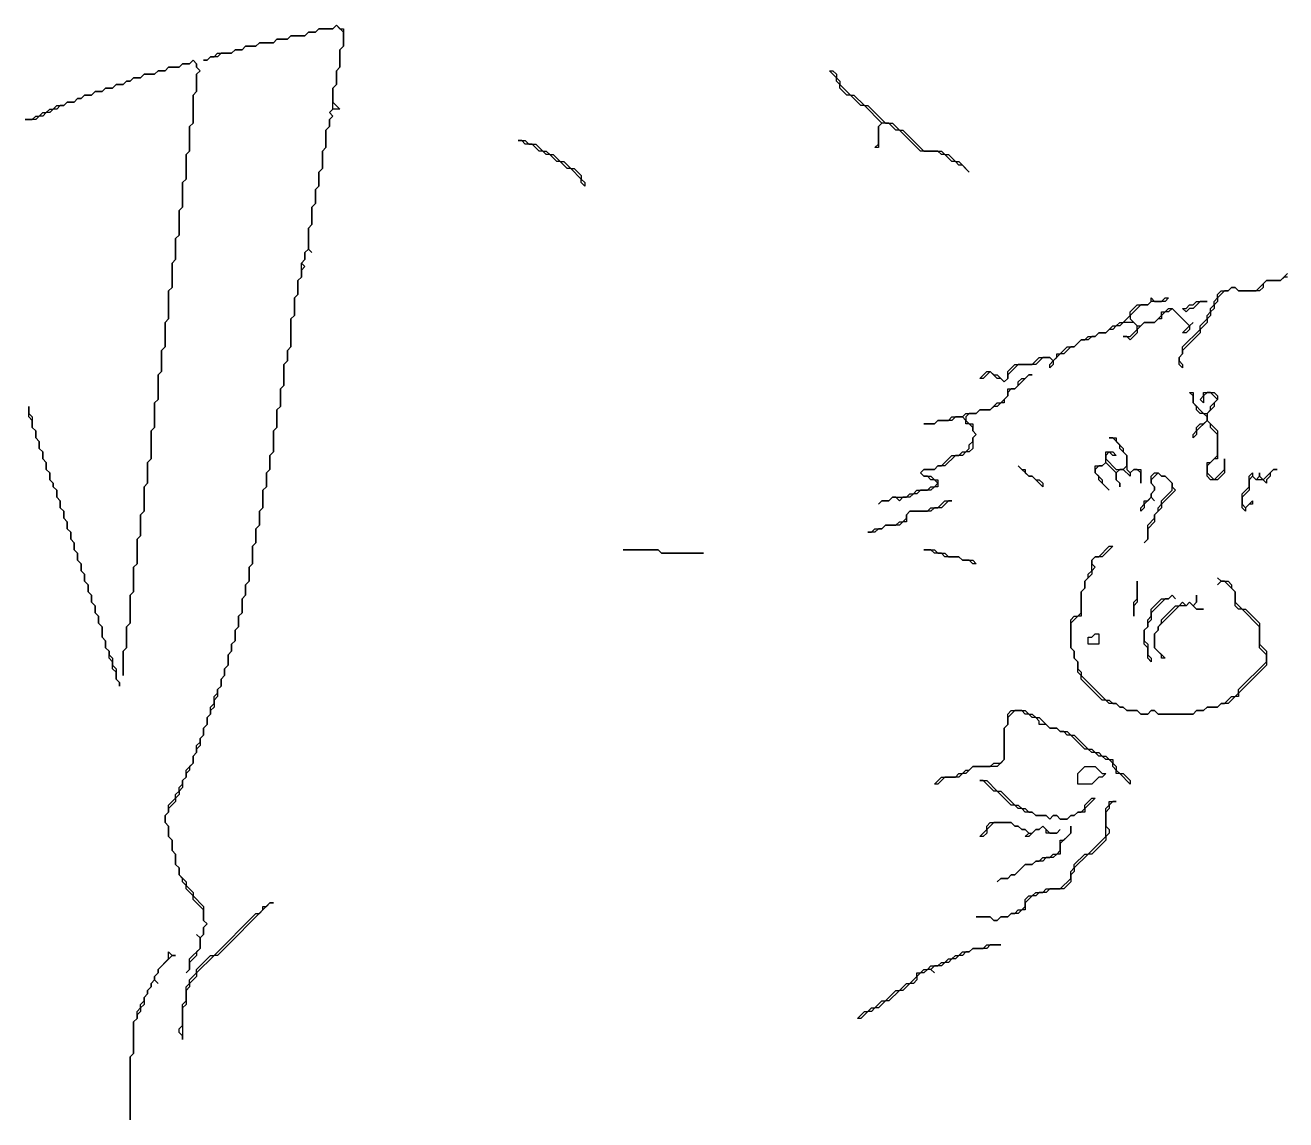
# Model space of a CAD drawing. Header units: metres. Extents: x 0 to 898, y 0 to 1598.
# Drawn here: x 0 to 360.5, y 410 to 723 of the extents above; entities that cross this region are included whole.
import ezdxf

# ---------------------------------------------------------------- set-up
doc = ezdxf.new("R2010")
doc.units = ezdxf.units.M

msp = doc.modelspace()

# ---------------------------------------------------------------- linework, layer by layer
for p, q in [((81, 721), (80, 720)), ((80, 720), (81, 721)), ((83, 721), (81, 721)), ((81, 721), (83, 721)), ((84, 722), (83, 721)), ((83, 721), (84, 722)), ((88, 722), (84, 722)), ((84, 722), (88, 722)), ((89, 723), (88, 722)), ((88, 722), (89, 723)), ((91, 721), (89, 723)), ((89, 723), (90, 722)), ((90, 722), (91, 722)), ((91, 722), (91, 717)), ((91, 717), (91, 721)), ((67, 718), (66, 717)), ((66, 717), (67, 718)), ((71, 718), (67, 718)), ((67, 718), (71, 718)), ((72, 719), (71, 718)), ((71, 718), (72, 719)), ((75, 719), (72, 719)), ((72, 719), (75, 719)), ((76, 720), (75, 719)), ((75, 719), (76, 720)), ((80, 720), (76, 720)), ((76, 720), (80, 720)), ((53, 714), (52, 713)), ((52, 713), (53, 714)), ((55, 714), (53, 714)), ((53, 714), (54, 714)), ((54, 714), (55, 715)), ((56, 715), (55, 714)), ((55, 715), (59, 715)), ((59, 715), (56, 715)), ((60, 716), (59, 715)), ((59, 715), (60, 716)), ((62, 716), (60, 716)), ((60, 716), (62, 716)), ((63, 717), (62, 716)), ((62, 716), (63, 717)), ((66, 717), (63, 717)), ((63, 717), (66, 717)), ((90, 716), (91, 717)), ((91, 717), (90, 716)), ((90, 711), (90, 716)), ((90, 716), (90, 711)), ((41, 711), (40, 710)), ((40, 710), (41, 711)), ((44, 711), (41, 711)), ((41, 711), (44, 711)), ((45, 712), (44, 711)), ((44, 711), (45, 712)), ((47, 712), (45, 712)), ((45, 712), (47, 712)), ((48, 713), (47, 712)), ((47, 712), (48, 713)), ((49, 712), (48, 713)), ((48, 713), (49, 712)), ((49, 711), (49, 712)), ((49, 712), (49, 711)), ((50, 710), (49, 711)), ((49, 711), (50, 710)), ((52, 713), (51, 713)), ((51, 713), (52, 713)), ((89, 710), (90, 711)), ((90, 711), (89, 710)), ((29, 707), (28, 706)), ((28, 706), (29, 707)), ((30, 707), (29, 707)), ((29, 707), (30, 707)), ((31, 708), (30, 707)), ((30, 707), (31, 708)), ((33, 708), (31, 708)), ((31, 708), (33, 708)), ((34, 709), (33, 708)), ((33, 708), (34, 709)), ((37, 709), (34, 709)), ((34, 709), (37, 709)), ((38, 710), (37, 709)), ((37, 709), (38, 710)), ((40, 710), (38, 710)), ((38, 710), (40, 710)), ((49, 709), (50, 710)), ((50, 710), (49, 709)), ((49, 704), (49, 709)), ((49, 709), (49, 704)), ((89, 706), (89, 710)), ((89, 710), (89, 706)), ((232, 708), (230, 710)), ((230, 710), (231, 710)), ((231, 710), (232, 709)), ((232, 709), (232, 708)), ((232, 707), (232, 708)), ((232, 708), (233, 707)), ((233, 706), (232, 707)), ((233, 707), (233, 706)), ((17, 703), (16, 702)), ((16, 702), (17, 703)), ((19, 703), (17, 703)), ((17, 703), (19, 703)), ((20, 704), (19, 703)), ((19, 703), (20, 704)), ((22, 704), (20, 704)), ((20, 704), (22, 704)), ((23, 705), (22, 704)), ((22, 704), (23, 705)), ((25, 705), (23, 705)), ((23, 705), (25, 705)), ((26, 706), (25, 705)), ((25, 705), (26, 706)), ((28, 706), (26, 706)), ((26, 706), (28, 706)), ((48, 703), (49, 704)), ((49, 704), (48, 703)), ((48, 695), (48, 703)), ((48, 703), (48, 695)), ((88, 705), (89, 706)), ((89, 706), (88, 705)), ((88, 699), (88, 705)), ((88, 705), (88, 701)), ((233, 705), (233, 706)), ((233, 706), (236, 703)), ((235, 703), (233, 705)), ((236, 703), (235, 703)), ((239, 700), (236, 703)), ((236, 703), (237, 703)), ((237, 703), (240, 700)), ((8, 699), (9, 700)), ((10, 700), (9, 699)), ((9, 700), (11, 700)), ((11, 700), (10, 700)), ((12, 701), (11, 700)), ((11, 700), (12, 701)), ((14, 701), (12, 701)), ((12, 701), (14, 701)), ((15, 702), (14, 701)), ((14, 701), (15, 702)), ((16, 702), (15, 702)), ((15, 702), (16, 702)), ((88, 701), (90, 699)), ((240, 700), (239, 700)), ((245, 695), (240, 700)), ((240, 700), (241, 700)), ((241, 700), (246, 695)), ((3, 696), (0, 696)), ((0, 696), (2, 696)), ((2, 696), (3, 697)), ((4, 697), (3, 696)), ((3, 697), (4, 697)), ((4, 697), (5, 698)), ((5, 697), (4, 697)), ((6, 698), (5, 697)), ((5, 698), (6, 698)), ((6, 698), (7, 699)), ((7, 698), (6, 698)), ((8, 699), (7, 698)), ((7, 699), (8, 699)), ((9, 699), (8, 699)), ((87, 698), (88, 699)), ((88, 699), (87, 698)), ((88, 697), (87, 698)), ((87, 698), (88, 697)), ((87, 696), (88, 697)), ((88, 697), (87, 696)), ((87, 694), (87, 696)), ((87, 696), (87, 694)), ((90, 699), (88, 699)), ((47, 694), (48, 695)), ((48, 695), (47, 694)), ((47, 687), (47, 694)), ((47, 694), (47, 687)), ((86, 693), (87, 694)), ((87, 694), (86, 693)), ((86, 688), (86, 693)), ((86, 693), (86, 688)), ((245, 695), (244, 694)), ((244, 694), (245, 695)), ((244, 694), (244, 688)), ((244, 689), (244, 694)), ((247, 695), (245, 695)), ((246, 695), (248, 695)), ((249, 693), (247, 695)), ((248, 695), (250, 693)), ((250, 693), (249, 693)), ((256, 687), (250, 693)), ((250, 693), (251, 693)), ((251, 693), (257, 687)), ((142, 690), (141, 690)), ((141, 690), (143, 690)), ((143, 689), (142, 690)), ((143, 690), (144, 689)), ((145, 689), (143, 689)), ((144, 689), (146, 689)), ((147, 687), (145, 689)), ((146, 689), (148, 687)), ((243, 688), (244, 689)), ((46, 686), (47, 687)), ((47, 687), (46, 686)), ((46, 679), (46, 686)), ((46, 686), (46, 679)), ((85, 687), (86, 688)), ((86, 688), (85, 687)), ((85, 682), (85, 687)), ((85, 687), (85, 682)), ((148, 687), (147, 687)), ((149, 686), (148, 687)), ((148, 687), (149, 687)), ((149, 687), (150, 686)), ((150, 686), (149, 686)), ((152, 684), (150, 686)), ((150, 686), (151, 686)), ((151, 686), (153, 684)), ((244, 688), (243, 688)), ((261, 687), (256, 687)), ((257, 687), (262, 687)), ((262, 686), (261, 687)), ((262, 687), (263, 686)), ((263, 686), (262, 686)), ((265, 684), (263, 686)), ((263, 686), (264, 686)), ((264, 686), (266, 684)), ((84, 681), (85, 682)), ((85, 682), (84, 681)), ((153, 684), (152, 684)), ((155, 682), (153, 684)), ((153, 684), (154, 684)), ((154, 684), (156, 682)), ((156, 682), (155, 682)), ((159, 679), (156, 682)), ((156, 682), (157, 682)), ((157, 682), (159, 680)), ((266, 684), (265, 684)), ((267, 683), (266, 684)), ((266, 684), (267, 684)), ((267, 684), (270, 681)), ((268, 683), (267, 683)), ((270, 681), (268, 683)), ((45, 678), (46, 679)), ((46, 679), (45, 678)), ((45, 671), (45, 678)), ((45, 678), (45, 671)), ((84, 677), (84, 681)), ((84, 681), (84, 677)), ((159, 680), (159, 679)), ((159, 678), (159, 679)), ((159, 679), (160, 678)), ((160, 677), (159, 678)), ((160, 678), (160, 677)), ((83, 676), (84, 677)), ((84, 677), (83, 676)), ((83, 672), (83, 676)), ((83, 676), (83, 672)), ((44, 670), (45, 671)), ((45, 671), (44, 670)), ((82, 671), (83, 672)), ((83, 672), (82, 671)), ((82, 666), (82, 671)), ((82, 671), (82, 666)), ((44, 663), (44, 670)), ((44, 670), (44, 663)), ((81, 665), (82, 666)), ((82, 666), (81, 665)), ((81, 659), (81, 665)), ((81, 665), (81, 659)), ((43, 662), (44, 663)), ((44, 663), (43, 662)), ((43, 656), (43, 662)), ((43, 662), (43, 656)), ((80, 658), (81, 659)), ((81, 659), (80, 658)), ((80, 656), (80, 658)), ((80, 658), (80, 656)), ((81, 659), (82, 658)), ((82, 658), (81, 659)), ((42, 655), (43, 656)), ((43, 656), (42, 655)), ((42, 648), (42, 655)), ((42, 655), (42, 648)), ((79, 655), (80, 656)), ((80, 656), (79, 655)), ((79, 651), (79, 655)), ((79, 655), (80, 654)), ((80, 654), (79, 653)), ((79, 653), (79, 651)), ((78, 650), (79, 651)), ((79, 651), (78, 650)), ((78, 646), (78, 650)), ((78, 650), (78, 646)), ((352, 647), (355, 650)), ((355, 650), (354, 649)), ((354, 649), (354, 648)), ((355, 650), (359, 650)), ((359, 650), (355, 650)), ((359, 650), (361, 652)), ((360, 651), (359, 650)), ((361, 651), (360, 651)), ((41, 647), (42, 648)), ((42, 648), (41, 647)), ((41, 639), (41, 647)), ((41, 647), (41, 639)), ((77, 645), (78, 646)), ((78, 646), (77, 645)), ((341, 646), (342, 647)), ((343, 647), (341, 645)), ((341, 645), (341, 646)), ((342, 647), (344, 647)), ((344, 647), (343, 647)), ((344, 647), (345, 648)), ((345, 648), (344, 647)), ((345, 648), (346, 648)), ((346, 648), (345, 648)), ((346, 648), (347, 647)), ((347, 647), (346, 648)), ((347, 647), (352, 647)), ((353, 647), (347, 647)), ((354, 648), (353, 647)), ((77, 640), (77, 645)), ((77, 645), (77, 640)), ((316, 641), (318, 643)), ((319, 643), (316, 640)), ((318, 643), (321, 643)), ((321, 643), (319, 643)), ((321, 643), (322, 644)), ((322, 644), (321, 643)), ((322, 644), (322, 645)), ((322, 645), (323, 644)), ((326, 644), (322, 644)), ((323, 644), (325, 644)), ((325, 644), (326, 645)), ((326, 645), (327, 645)), ((327, 645), (326, 644)), ((326, 641), (327, 642)), ((327, 642), (328, 642)), ((328, 642), (327, 641)), ((328, 642), (333, 637)), ((333, 637), (328, 642)), ((332, 641), (331, 642)), ((331, 642), (332, 642)), ((332, 642), (333, 643)), ((333, 642), (332, 641)), ((333, 643), (334, 643)), ((334, 642), (333, 642)), ((334, 643), (335, 644)), ((336, 644), (334, 642)), ((335, 644), (338, 644)), ((338, 644), (336, 644)), ((339, 642), (340, 643)), ((339, 641), (339, 642)), ((340, 642), (339, 641)), ((340, 644), (341, 645)), ((340, 643), (340, 644)), ((341, 644), (340, 643)), ((340, 643), (340, 642)), ((341, 645), (341, 644)), ((40, 638), (41, 639)), ((41, 639), (40, 638)), ((76, 639), (77, 640)), ((77, 640), (76, 639)), ((76, 631), (76, 639)), ((76, 639), (76, 631)), ((314, 638), (316, 640)), ((316, 640), (316, 641)), ((316, 640), (316, 639)), ((316, 639), (318, 637)), ((323, 638), (325, 640)), ((324, 639), (323, 638)), ((325, 639), (324, 639)), ((325, 640), (325, 641)), ((325, 641), (326, 641)), ((326, 641), (325, 640)), ((325, 640), (325, 639)), ((327, 641), (326, 641)), ((336, 637), (338, 639)), ((338, 640), (339, 641)), ((338, 639), (338, 640)), ((339, 640), (338, 639)), ((338, 639), (338, 638)), ((339, 641), (339, 640)), ((40, 631), (40, 638)), ((40, 638), (40, 631)), ((306, 634), (307, 635)), ((307, 635), (306, 634)), ((307, 635), (309, 635)), ((309, 635), (307, 635)), ((309, 635), (311, 637)), ((310, 636), (309, 635)), ((311, 636), (310, 636)), ((311, 637), (312, 637)), ((312, 637), (311, 636)), ((312, 637), (313, 638)), ((313, 637), (312, 637)), ((313, 638), (314, 638)), ((314, 638), (313, 637)), ((317, 638), (314, 638)), ((316, 634), (318, 636)), ((318, 635), (316, 633)), ((318, 637), (317, 638)), ((320, 638), (318, 636)), ((318, 637), (319, 637)), ((318, 636), (318, 637)), ((318, 636), (318, 635)), ((319, 637), (320, 638)), ((320, 638), (323, 638)), ((323, 638), (320, 638)), ((331, 635), (333, 637)), ((331, 631), (336, 636)), ((336, 635), (331, 630)), ((332, 635), (331, 635)), ((333, 636), (332, 635)), ((333, 637), (334, 638)), ((334, 638), (333, 637)), ((333, 637), (333, 636)), ((338, 638), (336, 636)), ((336, 636), (336, 637)), ((336, 636), (336, 635)), ((39, 630), (40, 631)), ((40, 631), (39, 630)), ((75, 630), (76, 631)), ((76, 631), (75, 630)), ((296, 629), (298, 631)), ((299, 631), (297, 629)), ((298, 631), (300, 631)), ((300, 631), (299, 631)), ((300, 631), (302, 633)), ((302, 633), (300, 631)), ((302, 633), (303, 633)), ((304, 633), (302, 633)), ((303, 633), (304, 634)), ((304, 634), (306, 634)), ((305, 634), (304, 633)), ((306, 634), (305, 634)), ((315, 634), (314, 634)), ((314, 634), (316, 634)), ((316, 633), (315, 634)), ((331, 629), (331, 631)), ((39, 624), (39, 630)), ((39, 630), (39, 624)), ((75, 627), (75, 630)), ((75, 630), (75, 627)), ((288, 626), (290, 628)), ((291, 628), (289, 626)), ((290, 628), (293, 628)), ((293, 628), (291, 628)), ((293, 628), (294, 627)), ((294, 627), (293, 628)), ((296, 629), (294, 627)), ((294, 627), (295, 628)), ((295, 628), (295, 629)), ((295, 629), (296, 629)), ((297, 629), (296, 629)), ((330, 628), (331, 629)), ((331, 629), (330, 628)), ((330, 626), (330, 628)), ((330, 628), (330, 627)), ((331, 630), (331, 629)), ((38, 623), (39, 624)), ((39, 624), (38, 623)), ((74, 626), (75, 627)), ((75, 627), (74, 626)), ((74, 620), (74, 626)), ((74, 626), (74, 620)), ((273, 622), (275, 624)), ((276, 624), (274, 622)), ((275, 624), (276, 624)), ((278, 622), (276, 624)), ((276, 624), (277, 623)), ((281, 624), (283, 626)), ((284, 626), (281, 623)), ((281, 622), (281, 624)), ((283, 626), (288, 626)), ((289, 626), (284, 626)), ((293, 626), (294, 627)), ((294, 626), (293, 625)), ((293, 625), (293, 626)), ((294, 627), (294, 626)), ((330, 627), (331, 626)), ((331, 625), (330, 626)), ((331, 626), (331, 625)), ((38, 616), (38, 623)), ((38, 623), (38, 616)), ((274, 622), (273, 622)), ((277, 623), (278, 623)), ((278, 623), (280, 621)), ((279, 622), (278, 622)), ((280, 621), (279, 622)), ((280, 621), (281, 622)), ((281, 622), (280, 621)), ((281, 623), (281, 622)), ((287, 623), (283, 619)), ((284, 621), (285, 622)), ((284, 620), (284, 621)), ((285, 622), (286, 622)), ((286, 622), (287, 623)), ((287, 623), (288, 623)), ((288, 623), (287, 623)), ((73, 619), (74, 620)), ((74, 620), (73, 619)), ((73, 614), (73, 619)), ((73, 619), (73, 614)), ((279, 615), (281, 617)), ((281, 617), (280, 616)), ((281, 617), (281, 619)), ((281, 619), (283, 619)), ((282, 619), (281, 618)), ((281, 618), (281, 617)), ((283, 619), (282, 619)), ((283, 619), (284, 620)), ((334, 617), (333, 618)), ((333, 618), (334, 618)), ((334, 618), (334, 615)), ((334, 615), (334, 617)), ((336, 616), (337, 617)), ((338, 618), (337, 617)), ((337, 617), (337, 618)), ((337, 618), (340, 618)), ((337, 617), (337, 615)), ((339, 618), (338, 618)), ((341, 616), (339, 618)), ((340, 618), (341, 617)), ((341, 617), (341, 616)), ((1, 611), (1, 614)), ((1, 614), (1, 612)), ((37, 615), (38, 616)), ((38, 616), (37, 615)), ((37, 608), (37, 615)), ((37, 615), (37, 608)), ((72, 613), (73, 614)), ((73, 614), (72, 613)), ((72, 608), (72, 613)), ((72, 613), (72, 608)), ((272, 612), (273, 613)), ((273, 613), (272, 612)), ((273, 613), (276, 613)), ((276, 613), (273, 613)), ((276, 613), (278, 615)), ((277, 614), (276, 613)), ((278, 614), (277, 614)), ((278, 615), (279, 615)), ((279, 615), (278, 614)), ((280, 615), (279, 615)), ((280, 616), (280, 615)), ((335, 614), (334, 615)), ((334, 615), (337, 612)), ((335, 613), (335, 614)), ((336, 612), (335, 613)), ((337, 615), (336, 616)), ((340, 614), (338, 612)), ((338, 612), (339, 613)), ((339, 614), (341, 616)), ((339, 613), (339, 614)), ((341, 616), (340, 615)), ((340, 615), (340, 614)), ((1, 612), (2, 611)), ((2, 610), (1, 611)), ((2, 611), (2, 608)), ((2, 608), (2, 610)), ((261, 610), (260, 609)), ((260, 609), (261, 610)), ((265, 610), (261, 610)), ((261, 610), (264, 610)), ((264, 610), (265, 611)), ((266, 611), (265, 610)), ((265, 611), (268, 611)), ((268, 611), (266, 611)), ((268, 611), (269, 612)), ((269, 610), (268, 611)), ((269, 612), (272, 612)), ((270, 612), (269, 611)), ((269, 611), (269, 610)), ((269, 609), (269, 610)), ((269, 610), (270, 609)), ((272, 612), (270, 612)), ((338, 610), (335, 607)), ((337, 612), (336, 612)), ((338, 611), (337, 612)), ((337, 612), (338, 612)), ((337, 609), (338, 610)), ((338, 612), (338, 610)), ((338, 610), (338, 611)), ((339, 609), (338, 610)), ((338, 610), (341, 607)), ((3, 607), (2, 608)), ((2, 608), (3, 607)), ((3, 605), (3, 607)), ((3, 607), (3, 605)), ((36, 607), (37, 608)), ((37, 608), (36, 607)), ((36, 599), (36, 607)), ((36, 607), (36, 599)), ((71, 607), (72, 608)), ((72, 608), (71, 607)), ((71, 601), (71, 607)), ((71, 607), (71, 601)), ((260, 609), (257, 609)), ((257, 609), (260, 609)), ((270, 609), (269, 609)), ((271, 608), (270, 609)), ((270, 609), (271, 609)), ((271, 609), (271, 607)), ((271, 607), (271, 608)), ((272, 606), (271, 607)), ((271, 607), (272, 606)), ((271, 605), (272, 606)), ((272, 606), (271, 605)), ((334, 606), (335, 607)), ((335, 606), (334, 605)), ((334, 605), (334, 606)), ((335, 608), (336, 609)), ((335, 607), (335, 608)), ((335, 607), (335, 606)), ((336, 609), (337, 609)), ((339, 608), (339, 609)), ((341, 606), (339, 608)), ((341, 607), (341, 599)), ((341, 600), (341, 606)), ((4, 604), (3, 605)), ((3, 605), (4, 604)), ((4, 602), (4, 604)), ((4, 604), (4, 602)), ((270, 603), (271, 604)), ((270, 602), (270, 603)), ((271, 604), (271, 605)), ((271, 605), (271, 602)), ((311, 605), (310, 605)), ((310, 605), (312, 605)), ((313, 603), (311, 605)), ((312, 605), (312, 604)), ((312, 604), (314, 602)), ((313, 602), (313, 603)), ((5, 601), (4, 602)), ((4, 602), (5, 601)), ((5, 599), (5, 601)), ((5, 601), (5, 599)), ((6, 598), (5, 599)), ((5, 599), (6, 598)), ((35, 598), (36, 599)), ((36, 599), (35, 598)), ((70, 600), (71, 601)), ((71, 601), (70, 600)), ((70, 596), (70, 600)), ((70, 600), (70, 596)), ((262, 597), (265, 600)), ((266, 600), (263, 597)), ((265, 600), (267, 600)), ((268, 600), (266, 600)), ((267, 600), (268, 601)), ((268, 601), (269, 601)), ((269, 601), (268, 600)), ((269, 601), (270, 602)), ((270, 601), (269, 601)), ((271, 602), (270, 601)), ((309, 598), (309, 601)), ((309, 601), (311, 601)), ((310, 601), (309, 600)), ((309, 600), (309, 599)), ((309, 599), (312, 596)), ((311, 600), (310, 601)), ((311, 601), (312, 600)), ((312, 600), (311, 600)), ((315, 600), (313, 602)), ((314, 602), (314, 601)), ((314, 601), (315, 600)), ((315, 597), (315, 600)), ((315, 600), (315, 596)), ((340, 599), (338, 597)), ((339, 598), (341, 600)), ((341, 599), (340, 599)), ((343, 596), (343, 599)), ((343, 599), (343, 595)), ((6, 596), (6, 598)), ((6, 598), (6, 596)), ((7, 595), (6, 596)), ((6, 596), (7, 595)), ((7, 593), (7, 595)), ((7, 595), (7, 593)), ((35, 592), (35, 598)), ((35, 598), (35, 592)), ((69, 595), (70, 596)), ((70, 596), (69, 595)), ((69, 591), (69, 595)), ((69, 595), (69, 591)), ((256, 595), (257, 596)), ((257, 596), (256, 595)), ((257, 594), (256, 595)), ((256, 595), (257, 594)), ((257, 596), (260, 596)), ((260, 596), (257, 596)), ((260, 596), (261, 597)), ((261, 597), (260, 596)), ((261, 597), (262, 597)), ((263, 597), (261, 597)), ((287, 594), (284, 597)), ((284, 597), (285, 596)), ((285, 596), (286, 596)), ((286, 596), (286, 595)), ((286, 595), (287, 594)), ((306, 595), (306, 597)), ((306, 597), (308, 597)), ((307, 597), (306, 596)), ((306, 596), (306, 595)), ((307, 594), (306, 595)), ((306, 595), (308, 593)), ((308, 597), (307, 597)), ((308, 597), (309, 598)), ((309, 598), (308, 597)), ((312, 595), (309, 598)), ((312, 596), (314, 596)), ((313, 596), (312, 595)), ((312, 595), (312, 593)), ((312, 593), (312, 595)), ((314, 596), (313, 596)), ((314, 596), (315, 597)), ((316, 594), (314, 596)), ((315, 596), (316, 595)), ((316, 595), (317, 596)), ((317, 596), (316, 595)), ((316, 595), (316, 594)), ((317, 596), (319, 596)), ((318, 596), (317, 596)), ((319, 595), (318, 596)), ((319, 596), (319, 592)), ((319, 592), (319, 595)), ((324, 595), (322, 593)), ((322, 594), (323, 595)), ((323, 595), (324, 595)), ((325, 594), (324, 595)), ((324, 595), (325, 594)), ((338, 594), (338, 598)), ((338, 598), (339, 598)), ((338, 597), (338, 595)), ((338, 595), (340, 593)), ((340, 593), (343, 596)), ((343, 595), (341, 593)), ((350, 594), (351, 595)), ((351, 595), (351, 594)), ((353, 594), (353, 595)), ((353, 595), (353, 594)), ((354, 593), (357, 596)), ((357, 596), (356, 595)), ((356, 595), (356, 594)), ((357, 596), (358, 596)), ((358, 596), (357, 596)), ((8, 592), (7, 593)), ((7, 593), (8, 592)), ((8, 591), (8, 592)), ((8, 592), (8, 591)), ((34, 591), (35, 592)), ((35, 592), (34, 591)), ((258, 594), (257, 594)), ((257, 594), (259, 594)), ((259, 593), (258, 594)), ((259, 594), (260, 593)), ((260, 593), (259, 593)), ((261, 592), (260, 593)), ((260, 593), (261, 593)), ((260, 591), (261, 592)), ((261, 593), (261, 591)), ((288, 594), (287, 594)), ((287, 594), (288, 594)), ((291, 591), (288, 594)), ((288, 594), (289, 593)), ((289, 593), (290, 593)), ((290, 593), (291, 592)), ((291, 592), (291, 591)), ((307, 593), (307, 594)), ((310, 590), (307, 593)), ((308, 593), (308, 592)), ((308, 592), (310, 590)), ((312, 593), (313, 592)), ((313, 592), (312, 593)), ((313, 592), (313, 591)), ((313, 591), (313, 592)), ((322, 592), (322, 594)), ((322, 593), (322, 592)), ((322, 592), (323, 591)), ((323, 591), (322, 592)), ((326, 594), (325, 594)), ((325, 594), (326, 594)), ((328, 592), (326, 594)), ((326, 594), (328, 592)), ((328, 590), (328, 592)), ((328, 592), (328, 591)), ((339, 593), (338, 594)), ((341, 593), (339, 593)), ((350, 591), (350, 594)), ((351, 594), (350, 593)), ((350, 593), (350, 590)), ((351, 594), (352, 593)), ((352, 593), (351, 594)), ((352, 593), (353, 594)), ((354, 593), (352, 593)), ((353, 594), (354, 593)), ((355, 592), (354, 593)), ((356, 594), (355, 593)), ((355, 593), (355, 592)), ((9, 590), (8, 591)), ((8, 591), (9, 590)), ((9, 588), (9, 590)), ((9, 590), (9, 588)), ((10, 587), (9, 588)), ((9, 588), (10, 587)), ((34, 584), (34, 591)), ((34, 591), (34, 584)), ((68, 590), (69, 591)), ((69, 591), (68, 590)), ((68, 585), (68, 590)), ((68, 590), (68, 585)), ((247, 587), (248, 588)), ((248, 588), (247, 587)), ((248, 588), (252, 588)), ((249, 588), (248, 588)), ((250, 587), (249, 588)), ((251, 588), (250, 587)), ((253, 588), (251, 588)), ((252, 588), (253, 589)), ((253, 589), (254, 589)), ((254, 589), (253, 588)), ((254, 589), (255, 590)), ((255, 589), (254, 589)), ((255, 590), (258, 590)), ((256, 590), (255, 589)), ((259, 590), (256, 590)), ((258, 590), (259, 591)), ((259, 591), (260, 591)), ((260, 591), (259, 590)), ((261, 591), (260, 591)), ((322, 588), (320, 586)), ((321, 587), (322, 588)), ((323, 590), (322, 589)), ((322, 589), (323, 590)), ((322, 589), (322, 588)), ((322, 588), (322, 589)), ((322, 588), (323, 587)), ((323, 587), (322, 588)), ((323, 591), (323, 590)), ((323, 590), (323, 591)), ((325, 587), (328, 590)), ((329, 590), (325, 586)), ((328, 591), (329, 590)), ((348, 589), (350, 591)), ((350, 590), (348, 588)), ((348, 585), (348, 589)), ((348, 588), (348, 586)), ((10, 585), (10, 587)), ((10, 587), (10, 585)), ((11, 584), (10, 585)), ((10, 585), (11, 584)), ((67, 584), (68, 585)), ((68, 585), (67, 584)), ((244, 586), (245, 587)), ((245, 587), (244, 586)), ((245, 587), (247, 587)), ((247, 587), (245, 587)), ((258, 584), (259, 585)), ((259, 585), (261, 585)), ((260, 585), (259, 584)), ((262, 585), (260, 585)), ((261, 585), (263, 587)), ((264, 587), (262, 585)), ((263, 587), (265, 587)), ((265, 587), (264, 587)), ((319, 585), (320, 586)), ((320, 585), (319, 584)), ((319, 584), (319, 585)), ((320, 586), (320, 587)), ((320, 587), (321, 587)), ((320, 586), (320, 585)), ((325, 585), (323, 583)), ((324, 585), (325, 586)), ((324, 584), (324, 585)), ((325, 586), (325, 587)), ((325, 586), (325, 585)), ((348, 586), (349, 585)), ((349, 584), (348, 585)), ((349, 585), (351, 587)), ((350, 586), (349, 585)), ((349, 585), (349, 584)), ((351, 586), (350, 586)), ((351, 587), (351, 586)), ((11, 582), (11, 584)), ((11, 584), (11, 582)), ((12, 581), (11, 582)), ((11, 582), (12, 581)), ((12, 579), (12, 581)), ((12, 581), (12, 579)), ((33, 583), (34, 584)), ((34, 584), (33, 583)), ((33, 577), (33, 583)), ((33, 583), (33, 577)), ((67, 580), (67, 584)), ((67, 584), (67, 580)), ((249, 580), (250, 581)), ((250, 581), (251, 581)), ((251, 581), (250, 580)), ((251, 581), (252, 582)), ((252, 581), (251, 581)), ((252, 583), (253, 584)), ((253, 584), (252, 583)), ((252, 582), (252, 583)), ((252, 583), (252, 581)), ((253, 584), (258, 584)), ((259, 584), (253, 584)), ((321, 580), (323, 582)), ((323, 581), (321, 579)), ((323, 583), (324, 584)), ((323, 582), (323, 583)), ((323, 583), (323, 581)), ((13, 578), (12, 579)), ((12, 579), (13, 578)), ((13, 576), (13, 578)), ((13, 578), (13, 576)), ((32, 576), (33, 577)), ((33, 577), (32, 576)), ((66, 579), (67, 580)), ((67, 580), (66, 579)), ((66, 575), (66, 579)), ((66, 579), (66, 575)), ((241, 578), (242, 578)), ((243, 578), (241, 578)), ((242, 578), (243, 579)), ((243, 579), (245, 579)), ((244, 579), (243, 578)), ((245, 579), (244, 579)), ((245, 579), (246, 580)), ((246, 580), (245, 579)), ((246, 580), (249, 580)), ((250, 580), (246, 580)), ((321, 576), (321, 580)), ((321, 579), (321, 576)), ((14, 575), (13, 576)), ((13, 576), (14, 575)), ((14, 573), (14, 575)), ((14, 575), (14, 573)), ((32, 569), (32, 576)), ((32, 576), (32, 569)), ((65, 574), (66, 575)), ((66, 575), (65, 574)), ((65, 569), (65, 574)), ((65, 574), (65, 569)), ((307, 571), (310, 574)), ((311, 574), (308, 571)), ((310, 574), (311, 574)), ((320, 575), (321, 576)), ((321, 576), (320, 575)), ((15, 572), (14, 573)), ((14, 573), (15, 572)), ((15, 570), (15, 572)), ((15, 572), (15, 570)), ((16, 569), (15, 570)), ((15, 570), (16, 569)), ((181, 573), (171, 573)), ((171, 573), (181, 573)), ((182, 572), (181, 573)), ((181, 573), (182, 572)), ((182, 572), (194, 572)), ((194, 572), (182, 572)), ((259, 573), (257, 573)), ((257, 573), (260, 573)), ((260, 572), (259, 573)), ((260, 573), (261, 572)), ((262, 572), (260, 572)), ((261, 572), (263, 572)), ((263, 571), (262, 572)), ((263, 572), (264, 571)), ((267, 571), (263, 571)), ((264, 571), (267, 571)), ((268, 570), (267, 571)), ((267, 571), (268, 570)), ((270, 570), (268, 570)), ((268, 570), (271, 570)), ((271, 569), (270, 570)), ((271, 570), (272, 569)), ((305, 570), (306, 571)), ((306, 571), (305, 570)), ((305, 567), (305, 570)), ((305, 570), (305, 569)), ((306, 571), (307, 571)), ((308, 571), (306, 571)), ((16, 567), (16, 569)), ((16, 569), (16, 567)), ((17, 566), (16, 567)), ((16, 567), (17, 566)), ((17, 564), (17, 566)), ((17, 566), (17, 564)), ((31, 568), (32, 569)), ((32, 569), (31, 568)), ((31, 561), (31, 568)), ((31, 568), (31, 561)), ((64, 568), (65, 569)), ((65, 569), (64, 568)), ((64, 564), (64, 568)), ((64, 568), (64, 564)), ((272, 569), (271, 569)), ((305, 566), (303, 564)), ((304, 566), (305, 567)), ((304, 565), (304, 566)), ((305, 569), (306, 568)), ((306, 568), (305, 567)), ((305, 567), (305, 566)), ((18, 563), (17, 564)), ((17, 564), (18, 563)), ((18, 561), (18, 563)), ((18, 563), (18, 561)), ((63, 563), (64, 564)), ((64, 564), (63, 563)), ((63, 560), (63, 563)), ((63, 563), (63, 560)), ((303, 564), (304, 565)), ((303, 562), (303, 564)), ((303, 564), (303, 562)), ((318, 559), (318, 564)), ((318, 564), (318, 558)), ((342, 564), (341, 565)), ((341, 565), (342, 564)), ((342, 564), (341, 563)), ((341, 563), (342, 564)), ((343, 564), (342, 564)), ((342, 564), (344, 564)), ((346, 561), (343, 564)), ((344, 564), (345, 563)), ((345, 563), (345, 562)), ((19, 560), (18, 561)), ((18, 561), (19, 560)), ((19, 558), (19, 560)), ((19, 560), (19, 558)), ((30, 560), (31, 561)), ((31, 561), (30, 560)), ((30, 552), (30, 560)), ((30, 560), (30, 552)), ((62, 559), (63, 560)), ((63, 560), (62, 559)), ((62, 555), (62, 559)), ((62, 559), (62, 555)), ((302, 561), (303, 562)), ((303, 562), (302, 561)), ((302, 555), (302, 561)), ((302, 561), (302, 554)), ((317, 558), (318, 559)), ((322, 556), (325, 559)), ((326, 559), (322, 555)), ((325, 559), (327, 559)), ((327, 559), (326, 559)), ((327, 559), (328, 560)), ((328, 560), (327, 559)), ((328, 560), (329, 559)), ((329, 559), (328, 560)), ((335, 558), (335, 560)), ((335, 560), (335, 558)), ((345, 562), (346, 561)), ((346, 557), (346, 561)), ((346, 561), (346, 558)), ((20, 557), (19, 558)), ((19, 558), (20, 557)), ((20, 555), (20, 557)), ((20, 557), (20, 555)), ((317, 554), (317, 558)), ((318, 558), (317, 557)), ((317, 557), (317, 554)), ((322, 554), (322, 556)), ((330, 557), (324, 551)), ((325, 553), (329, 557)), ((329, 557), (330, 557)), ((330, 557), (331, 558)), ((332, 557), (330, 557)), ((331, 558), (332, 557)), ((332, 557), (333, 558)), ((333, 558), (332, 557)), ((333, 558), (334, 557)), ((335, 556), (333, 558)), ((334, 557), (335, 558)), ((335, 558), (334, 557)), ((334, 557), (335, 556)), ((335, 556), (337, 556)), ((337, 556), (335, 556)), ((346, 558), (348, 556)), ((347, 556), (346, 557)), ((348, 556), (347, 556)), ((353, 551), (348, 556)), ((348, 556), (349, 556)), ((349, 556), (353, 552)), ((21, 554), (20, 555)), ((20, 555), (21, 554)), ((21, 552), (21, 554)), ((21, 554), (21, 552)), ((22, 551), (21, 552)), ((21, 552), (22, 551)), ((29, 551), (30, 552)), ((30, 552), (29, 551)), ((61, 554), (62, 555)), ((62, 555), (61, 554)), ((61, 551), (61, 554)), ((61, 554), (61, 551)), ((299, 553), (300, 554)), ((301, 554), (299, 552)), ((299, 545), (299, 553)), ((299, 552), (299, 545)), ((300, 554), (301, 554)), ((301, 554), (302, 555)), ((302, 554), (301, 554)), ((321, 553), (322, 554)), ((321, 551), (321, 553)), ((322, 553), (321, 552)), ((321, 552), (321, 551)), ((322, 555), (322, 553)), ((324, 551), (325, 552)), ((325, 552), (325, 553)), ((353, 552), (353, 546)), ((22, 548), (22, 551)), ((22, 551), (22, 548)), ((23, 547), (22, 548)), ((22, 548), (23, 547)), ((29, 545), (29, 551)), ((29, 551), (29, 545)), ((60, 550), (61, 551)), ((61, 551), (60, 550)), ((60, 547), (60, 550)), ((60, 550), (60, 547)), ((304, 546), (304, 548)), ((304, 548), (305, 548)), ((305, 548), (306, 549)), ((306, 549), (307, 549)), ((307, 549), (307, 546)), ((320, 550), (321, 551)), ((321, 551), (320, 550)), ((320, 546), (320, 550)), ((320, 550), (320, 547)), ((323, 549), (324, 550)), ((324, 550), (323, 549)), ((323, 545), (323, 549)), ((323, 549), (323, 545)), ((324, 550), (324, 551)), ((324, 551), (324, 550)), ((353, 545), (353, 551)), ((23, 545), (23, 547)), ((23, 547), (23, 545)), ((24, 544), (23, 545)), ((23, 545), (24, 544)), ((28, 544), (29, 545)), ((29, 545), (28, 544)), ((59, 546), (60, 547)), ((60, 547), (59, 546)), ((59, 544), (59, 546)), ((59, 546), (59, 544)), ((300, 544), (299, 545)), ((299, 545), (300, 544)), ((307, 546), (304, 546)), ((320, 547), (321, 546)), ((321, 545), (320, 546)), ((321, 546), (321, 543)), ((321, 542), (321, 545)), ((325, 543), (323, 545)), ((323, 545), (326, 542)), ((353, 546), (355, 544)), ((355, 543), (353, 545)), ((24, 542), (24, 544)), ((24, 544), (24, 543)), ((24, 543), (25, 542)), ((25, 541), (24, 542)), ((25, 542), (25, 540)), ((25, 539), (25, 541)), ((28, 537), (28, 544)), ((28, 544), (28, 537)), ((58, 543), (59, 544)), ((59, 544), (58, 543)), ((58, 540), (58, 543)), ((58, 543), (58, 540)), ((300, 542), (300, 544)), ((300, 544), (300, 542)), ((301, 541), (300, 542)), ((300, 542), (301, 541)), ((301, 538), (301, 541)), ((301, 541), (301, 539)), ((321, 543), (322, 542)), ((322, 541), (321, 542)), ((322, 542), (322, 541)), ((325, 542), (325, 543)), ((326, 542), (325, 542)), ((347, 533), (355, 541)), ((355, 544), (355, 540)), ((355, 541), (355, 543)), ((25, 540), (26, 539)), ((26, 538), (25, 539)), ((26, 539), (26, 536)), ((26, 536), (26, 538)), ((57, 539), (58, 540)), ((58, 540), (57, 539)), ((57, 537), (57, 539)), ((57, 539), (57, 537)), ((301, 539), (302, 538)), ((302, 537), (301, 538)), ((302, 538), (302, 537)), ((355, 540), (347, 532)), ((27, 535), (26, 536)), ((26, 536), (27, 535)), ((27, 534), (27, 535)), ((27, 535), (27, 534)), ((55, 533), (56, 534)), ((56, 534), (55, 533)), ((56, 536), (57, 537)), ((57, 537), (56, 536)), ((56, 534), (56, 536)), ((56, 536), (56, 534)), ((302, 536), (302, 537)), ((302, 537), (309, 530)), ((308, 530), (302, 536)), ((54, 531), (55, 532)), ((54, 529), (54, 531)), ((55, 531), (54, 530)), ((54, 530), (54, 528)), ((55, 532), (55, 533)), ((55, 533), (55, 531)), ((309, 530), (308, 530)), ((310, 529), (309, 530)), ((309, 530), (310, 530)), ((310, 530), (311, 529)), ((343, 529), (345, 531)), ((346, 531), (344, 529)), ((345, 531), (346, 531)), ((346, 531), (347, 532)), ((347, 531), (346, 531)), ((347, 532), (347, 533)), ((347, 532), (347, 531)), ((53, 528), (54, 529)), ((53, 526), (53, 528)), ((54, 528), (53, 527)), ((53, 527), (53, 526)), ((281, 526), (282, 527)), ((283, 527), (281, 525)), ((282, 527), (286, 527)), ((285, 527), (283, 527)), ((286, 526), (285, 527)), ((286, 527), (287, 526)), ((312, 529), (310, 529)), ((311, 529), (312, 529)), ((313, 528), (312, 529)), ((312, 529), (313, 528)), ((314, 528), (313, 528)), ((313, 528), (314, 528)), ((315, 527), (314, 528)), ((314, 528), (315, 527)), ((318, 527), (315, 527)), ((315, 527), (318, 527)), ((319, 526), (318, 527)), ((318, 527), (319, 526)), ((321, 526), (322, 527)), ((322, 527), (321, 526)), ((322, 527), (323, 527)), ((323, 527), (322, 527)), ((323, 527), (324, 526)), ((324, 526), (323, 527)), ((334, 526), (335, 527)), ((335, 527), (334, 526)), ((335, 527), (337, 527)), ((337, 527), (335, 527)), ((337, 527), (338, 528)), ((338, 528), (337, 527)), ((338, 528), (341, 528)), ((341, 528), (338, 528)), ((341, 528), (342, 529)), ((342, 529), (341, 528)), ((342, 529), (343, 529)), ((344, 529), (342, 529)), ((51, 522), (52, 523)), ((52, 523), (51, 522)), ((52, 525), (53, 526)), ((53, 526), (52, 525)), ((52, 523), (52, 525)), ((52, 525), (52, 523)), ((280, 522), (281, 523)), ((281, 523), (280, 522)), ((281, 523), (281, 526)), ((281, 525), (281, 523)), ((287, 526), (286, 526)), ((287, 526), (288, 526)), ((288, 525), (287, 526)), ((288, 526), (289, 525)), ((289, 525), (288, 525)), ((289, 525), (290, 525)), ((290, 524), (289, 525)), ((290, 525), (293, 522)), ((290, 523), (290, 524)), ((292, 523), (290, 523)), ((293, 522), (292, 523)), ((319, 526), (321, 526)), ((321, 526), (319, 526)), ((324, 526), (334, 526)), ((334, 526), (324, 526)), ((50, 519), (51, 520)), ((51, 520), (50, 519)), ((51, 520), (51, 522)), ((51, 522), (51, 520)), ((280, 513), (280, 522)), ((280, 522), (280, 513)), ((293, 522), (295, 522)), ((295, 522), (293, 522)), ((295, 522), (296, 521)), ((296, 521), (295, 522)), ((296, 521), (298, 521)), ((297, 521), (296, 521)), ((298, 520), (297, 521)), ((298, 521), (299, 520)), ((299, 520), (298, 520)), ((299, 520), (300, 520)), ((303, 516), (299, 520)), ((300, 520), (304, 516)), ((49, 517), (50, 518)), ((49, 515), (49, 517)), ((50, 517), (49, 516)), ((49, 516), (49, 515)), ((50, 518), (50, 519)), ((50, 519), (50, 517)), ((304, 516), (303, 516)), ((304, 516), (305, 516)), ((305, 515), (304, 516)), ((305, 516), (306, 515)), ((46, 510), (48, 512)), ((48, 512), (47, 511)), ((48, 514), (49, 515)), ((49, 515), (48, 514)), ((48, 512), (48, 514)), ((48, 514), (48, 512)), ((276, 511), (277, 512)), ((277, 512), (279, 512)), ((280, 513), (278, 511)), ((279, 512), (280, 513)), ((306, 515), (305, 515)), ((306, 515), (307, 515)), ((307, 514), (306, 515)), ((307, 515), (308, 514)), ((308, 514), (307, 514)), ((308, 514), (309, 514)), ((309, 513), (308, 514)), ((309, 514), (310, 513)), ((310, 513), (309, 513)), ((310, 513), (311, 513)), ((311, 512), (310, 513)), ((311, 513), (311, 512)), ((311, 512), (312, 511)), ((311, 511), (311, 512)), ((46, 508), (46, 510)), ((47, 510), (46, 509)), ((46, 509), (46, 508)), ((47, 511), (47, 510)), ((266, 508), (267, 509)), ((267, 509), (268, 509)), ((268, 509), (267, 508)), ((268, 509), (269, 510)), ((269, 509), (268, 509)), ((271, 511), (269, 509)), ((269, 510), (270, 510)), ((270, 510), (271, 511)), ((271, 511), (276, 511)), ((278, 511), (271, 511)), ((301, 509), (303, 511)), ((301, 506), (301, 509)), ((303, 511), (306, 511)), ((306, 511), (308, 509)), ((308, 509), (309, 509)), ((309, 509), (308, 508)), ((312, 510), (311, 511)), ((312, 511), (312, 510)), ((312, 510), (313, 509)), ((312, 509), (312, 510)), ((313, 509), (312, 509)), ((313, 509), (314, 509)), ((316, 506), (313, 509)), ((314, 509), (316, 507)), ((44, 505), (45, 506)), ((44, 504), (44, 505)), ((45, 505), (44, 504)), ((45, 507), (46, 508)), ((46, 508), (45, 507)), ((45, 506), (45, 507)), ((45, 507), (45, 505)), ((260, 506), (262, 508)), ((261, 506), (260, 506)), ((263, 508), (261, 506)), ((262, 508), (266, 508)), ((267, 508), (263, 508)), ((274, 507), (273, 507)), ((273, 507), (275, 507)), ((277, 504), (274, 507)), ((275, 507), (278, 504)), ((305, 506), (301, 506)), ((307, 508), (305, 506)), ((308, 508), (307, 508)), ((316, 507), (316, 506)), ((41, 500), (43, 502)), ((43, 503), (44, 504)), ((43, 502), (43, 503)), ((44, 503), (43, 502)), ((43, 502), (43, 501)), ((44, 504), (44, 503)), ((278, 504), (277, 504)), ((282, 500), (278, 504)), ((278, 504), (279, 504)), ((279, 504), (283, 500)), ((303, 500), (305, 502)), ((306, 502), (303, 499)), ((305, 502), (306, 502)), ((40, 497), (41, 498)), ((41, 498), (40, 497)), ((43, 501), (41, 499)), ((41, 498), (41, 500)), ((41, 499), (41, 498)), ((283, 500), (282, 500)), ((284, 499), (283, 500)), ((283, 500), (284, 500)), ((284, 500), (285, 499)), ((285, 499), (284, 499)), ((286, 498), (285, 499)), ((285, 499), (286, 499)), ((286, 499), (287, 498)), ((288, 498), (286, 498)), ((287, 498), (288, 498)), ((289, 497), (288, 498)), ((288, 498), (289, 497)), ((300, 497), (301, 498)), ((301, 498), (300, 497)), ((301, 498), (302, 498)), ((303, 498), (301, 498)), ((302, 498), (303, 499)), ((303, 499), (303, 500)), ((303, 499), (303, 498)), ((309, 499), (310, 500)), ((309, 491), (309, 499)), ((310, 499), (309, 498)), ((309, 498), (309, 494)), ((310, 500), (310, 501)), ((310, 501), (312, 501)), ((311, 501), (310, 500)), ((310, 500), (310, 499)), ((312, 501), (311, 501)), ((40, 495), (40, 497)), ((40, 497), (40, 495)), ((41, 494), (40, 495)), ((40, 495), (41, 494)), ((41, 491), (41, 494)), ((41, 494), (41, 491)), ((275, 494), (276, 495)), ((277, 495), (275, 493)), ((275, 493), (275, 494)), ((276, 495), (282, 495)), ((282, 495), (277, 495)), ((282, 495), (283, 494)), ((283, 494), (282, 495)), ((283, 494), (284, 494)), ((284, 494), (283, 494)), ((284, 494), (285, 493)), ((285, 493), (284, 494)), ((292, 497), (289, 497)), ((289, 497), (292, 497)), ((290, 493), (291, 494)), ((291, 494), (290, 493)), ((291, 494), (293, 492)), ((292, 493), (291, 494)), ((293, 496), (292, 497)), ((292, 497), (293, 496)), ((293, 496), (294, 497)), ((294, 497), (293, 496)), ((294, 497), (295, 497)), ((295, 497), (294, 497)), ((295, 497), (296, 496)), ((296, 496), (295, 497)), ((296, 496), (298, 496)), ((298, 496), (296, 496)), ((298, 496), (299, 497)), ((299, 497), (298, 496)), ((299, 497), (300, 497)), ((300, 497), (299, 497)), ((299, 492), (299, 494)), ((299, 494), (299, 492)), ((309, 494), (310, 493)), ((42, 490), (41, 491)), ((41, 491), (42, 490)), ((273, 491), (275, 493)), ((274, 491), (273, 491)), ((275, 492), (274, 491)), ((275, 493), (275, 492)), ((285, 493), (286, 493)), ((286, 493), (285, 493)), ((286, 493), (287, 492)), ((287, 492), (286, 493)), ((286, 491), (287, 492)), ((287, 491), (286, 491)), ((289, 493), (287, 491)), ((287, 492), (288, 492)), ((288, 492), (289, 493)), ((289, 493), (290, 493)), ((290, 493), (289, 493)), ((292, 492), (292, 493)), ((295, 492), (292, 492)), ((293, 492), (295, 492)), ((295, 492), (296, 493)), ((296, 493), (295, 492)), ((299, 492), (296, 489)), ((297, 490), (299, 492)), ((304, 486), (309, 491)), ((310, 492), (309, 491)), ((309, 491), (309, 490)), ((310, 493), (310, 492)), ((42, 487), (42, 490)), ((42, 490), (42, 487)), ((43, 486), (42, 487)), ((42, 487), (43, 486)), ((295, 486), (296, 487)), ((296, 487), (296, 490)), ((296, 490), (297, 490)), ((296, 489), (296, 486)), ((309, 490), (305, 486)), ((43, 483), (43, 486)), ((43, 486), (43, 483)), ((288, 483), (289, 484)), ((289, 484), (288, 483)), ((289, 484), (290, 484)), ((291, 484), (289, 484)), ((290, 484), (291, 485)), ((291, 485), (293, 485)), ((292, 485), (291, 484)), ((294, 485), (292, 485)), ((293, 485), (294, 486)), ((294, 486), (295, 486)), ((295, 486), (294, 485)), ((296, 486), (295, 486)), ((300, 483), (303, 486)), ((304, 486), (300, 482)), ((303, 486), (304, 486)), ((305, 486), (304, 486)), ((44, 482), (43, 483)), ((43, 483), (44, 482)), ((44, 480), (44, 482)), ((44, 482), (44, 480)), ((45, 479), (44, 480)), ((44, 480), (46, 478)), ((281, 479), (282, 480)), ((282, 480), (281, 479)), ((282, 480), (283, 480)), ((283, 480), (282, 480)), ((283, 480), (286, 483)), ((286, 483), (283, 480)), ((286, 483), (288, 483)), ((288, 483), (286, 483)), ((299, 481), (300, 482)), ((299, 479), (299, 481)), ((300, 481), (299, 480)), ((299, 480), (299, 478)), ((300, 482), (300, 483)), ((300, 482), (300, 481)), ((45, 478), (45, 479)), ((46, 477), (45, 478)), ((46, 478), (46, 477)), ((46, 476), (46, 477)), ((46, 477), (48, 475)), ((48, 474), (46, 476)), ((278, 478), (279, 479)), ((279, 479), (278, 478)), ((279, 479), (281, 479)), ((281, 479), (279, 479)), ((291, 475), (292, 476)), ((292, 476), (296, 476)), ((293, 476), (292, 475)), ((297, 476), (293, 476)), ((296, 476), (299, 479)), ((299, 478), (297, 476)), ((48, 475), (48, 474)), ((48, 473), (48, 474)), ((48, 474), (51, 471)), ((51, 470), (48, 473)), ((286, 473), (287, 474)), ((288, 474), (286, 472)), ((286, 471), (286, 473)), ((287, 474), (288, 474)), ((288, 474), (289, 475)), ((289, 474), (288, 474)), ((289, 475), (291, 475)), ((290, 475), (289, 474)), ((292, 475), (290, 475)), ((51, 471), (51, 467)), ((51, 467), (51, 470)), ((54, 457), (66, 469)), ((70, 472), (55, 457)), ((66, 469), (67, 469)), ((67, 469), (68, 470)), ((68, 470), (68, 471)), ((68, 471), (69, 471)), ((69, 471), (70, 472)), ((70, 472), (71, 472)), ((71, 472), (70, 472)), ((281, 468), (282, 469)), ((282, 469), (281, 468)), ((282, 469), (283, 469)), ((284, 469), (282, 469)), ((283, 469), (284, 470)), ((284, 470), (285, 470)), ((285, 470), (284, 469)), ((285, 470), (286, 471)), ((286, 470), (285, 470)), ((286, 472), (286, 470)), ((52, 466), (51, 467)), ((51, 467), (52, 466)), ((51, 465), (52, 466)), ((52, 466), (51, 465)), ((276, 468), (272, 468)), ((272, 468), (276, 468)), ((277, 467), (276, 468)), ((276, 468), (277, 467)), ((277, 467), (278, 467)), ((278, 467), (277, 467)), ((278, 467), (279, 468)), ((279, 468), (278, 467)), ((279, 468), (281, 468)), ((281, 468), (279, 468)), ((50, 462), (49, 463)), ((49, 463), (50, 462)), ((50, 462), (51, 463)), ((51, 463), (50, 462)), ((50, 459), (50, 462)), ((50, 462), (50, 459)), ((51, 463), (51, 465)), ((51, 465), (51, 463)), ((41, 456), (41, 458)), ((41, 458), (42, 457)), ((47, 456), (50, 459)), ((50, 459), (49, 458)), ((49, 458), (49, 457)), ((267, 457), (268, 458)), ((268, 458), (270, 458)), ((269, 458), (268, 457)), ((270, 458), (269, 458)), ((270, 458), (271, 459)), ((271, 459), (270, 458)), ((271, 459), (274, 459)), ((275, 459), (271, 459)), ((274, 459), (275, 460)), ((275, 460), (279, 460)), ((276, 460), (275, 459)), ((279, 460), (276, 460)), ((42, 457), (38, 453)), ((38, 453), (41, 456)), ((42, 457), (43, 457)), ((43, 457), (42, 457)), ((49, 457), (47, 455)), ((47, 453), (47, 456)), ((47, 455), (47, 453)), ((49, 453), (53, 457)), ((54, 457), (49, 452)), ((53, 457), (54, 457)), ((55, 457), (54, 457)), ((261, 454), (262, 455)), ((262, 455), (263, 455)), ((263, 455), (262, 454)), ((263, 455), (264, 456)), ((264, 455), (263, 455)), ((264, 456), (265, 456)), ((265, 456), (264, 455)), ((265, 456), (266, 457)), ((266, 456), (265, 456)), ((266, 457), (267, 457)), ((267, 457), (266, 456)), ((268, 457), (267, 457)), ((37, 451), (38, 452)), ((38, 452), (37, 451)), ((37, 450), (37, 451)), ((37, 451), (37, 450)), ((38, 452), (38, 453)), ((38, 453), (38, 452)), ((46, 452), (47, 453)), ((47, 453), (46, 452)), ((47, 450), (49, 452)), ((49, 451), (47, 449)), ((49, 452), (49, 453)), ((49, 452), (49, 451)), ((253, 449), (255, 451)), ((255, 451), (255, 452)), ((255, 452), (256, 452)), ((256, 452), (255, 451)), ((255, 451), (255, 450)), ((256, 452), (257, 453)), ((257, 452), (256, 452)), ((257, 453), (258, 453)), ((258, 453), (257, 452)), ((258, 453), (259, 454)), ((259, 453), (258, 453)), ((259, 454), (261, 454)), ((260, 454), (259, 453)), ((259, 453), (260, 452)), ((260, 452), (259, 453)), ((262, 454), (260, 454)), ((35, 447), (36, 448)), ((36, 448), (35, 447)), ((36, 449), (37, 450)), ((37, 450), (36, 449)), ((36, 448), (36, 449)), ((36, 449), (36, 448)), ((37, 450), (38, 449)), ((38, 449), (37, 450)), ((46, 448), (47, 449)), ((46, 444), (46, 448)), ((47, 448), (46, 447)), ((47, 449), (47, 450)), ((47, 449), (47, 448)), ((250, 447), (252, 449)), ((253, 449), (251, 447)), ((252, 449), (253, 449)), ((254, 449), (253, 449)), ((255, 450), (254, 449)), ((33, 443), (34, 444)), ((34, 445), (35, 446)), ((35, 446), (34, 445)), ((34, 444), (34, 445)), ((34, 445), (34, 443)), ((35, 446), (35, 447)), ((35, 447), (35, 446)), ((45, 443), (46, 444)), ((46, 447), (46, 443)), ((243, 442), (245, 444)), ((246, 444), (244, 442)), ((245, 444), (246, 444)), ((246, 444), (249, 447)), ((247, 444), (246, 444)), ((250, 447), (247, 444)), ((249, 447), (250, 447)), ((251, 447), (250, 447)), ((32, 441), (33, 442)), ((32, 439), (32, 441)), ((33, 441), (32, 440)), ((32, 440), (32, 439)), ((33, 442), (33, 443)), ((34, 443), (33, 442)), ((33, 442), (33, 441)), ((45, 437), (45, 443)), ((46, 443), (45, 442)), ((45, 442), (45, 433)), ((238, 439), (240, 441)), ((241, 441), (239, 439)), ((240, 441), (241, 441)), ((241, 441), (242, 442)), ((242, 441), (241, 441)), ((242, 442), (243, 442)), ((243, 442), (242, 441)), ((244, 442), (243, 442)), ((31, 438), (32, 439)), ((32, 439), (31, 438)), ((31, 429), (31, 438)), ((31, 438), (31, 429)), ((44, 436), (45, 437)), ((239, 439), (238, 439)), ((44, 435), (44, 436)), ((45, 434), (44, 435)), ((45, 433), (45, 434)), ((30, 428), (31, 429)), ((31, 429), (30, 428)), ((30, 410), (30, 428)), ((30, 428), (30, 410))]:
    msp.add_line(p, q)

doc.saveas('drawing.dxf')
